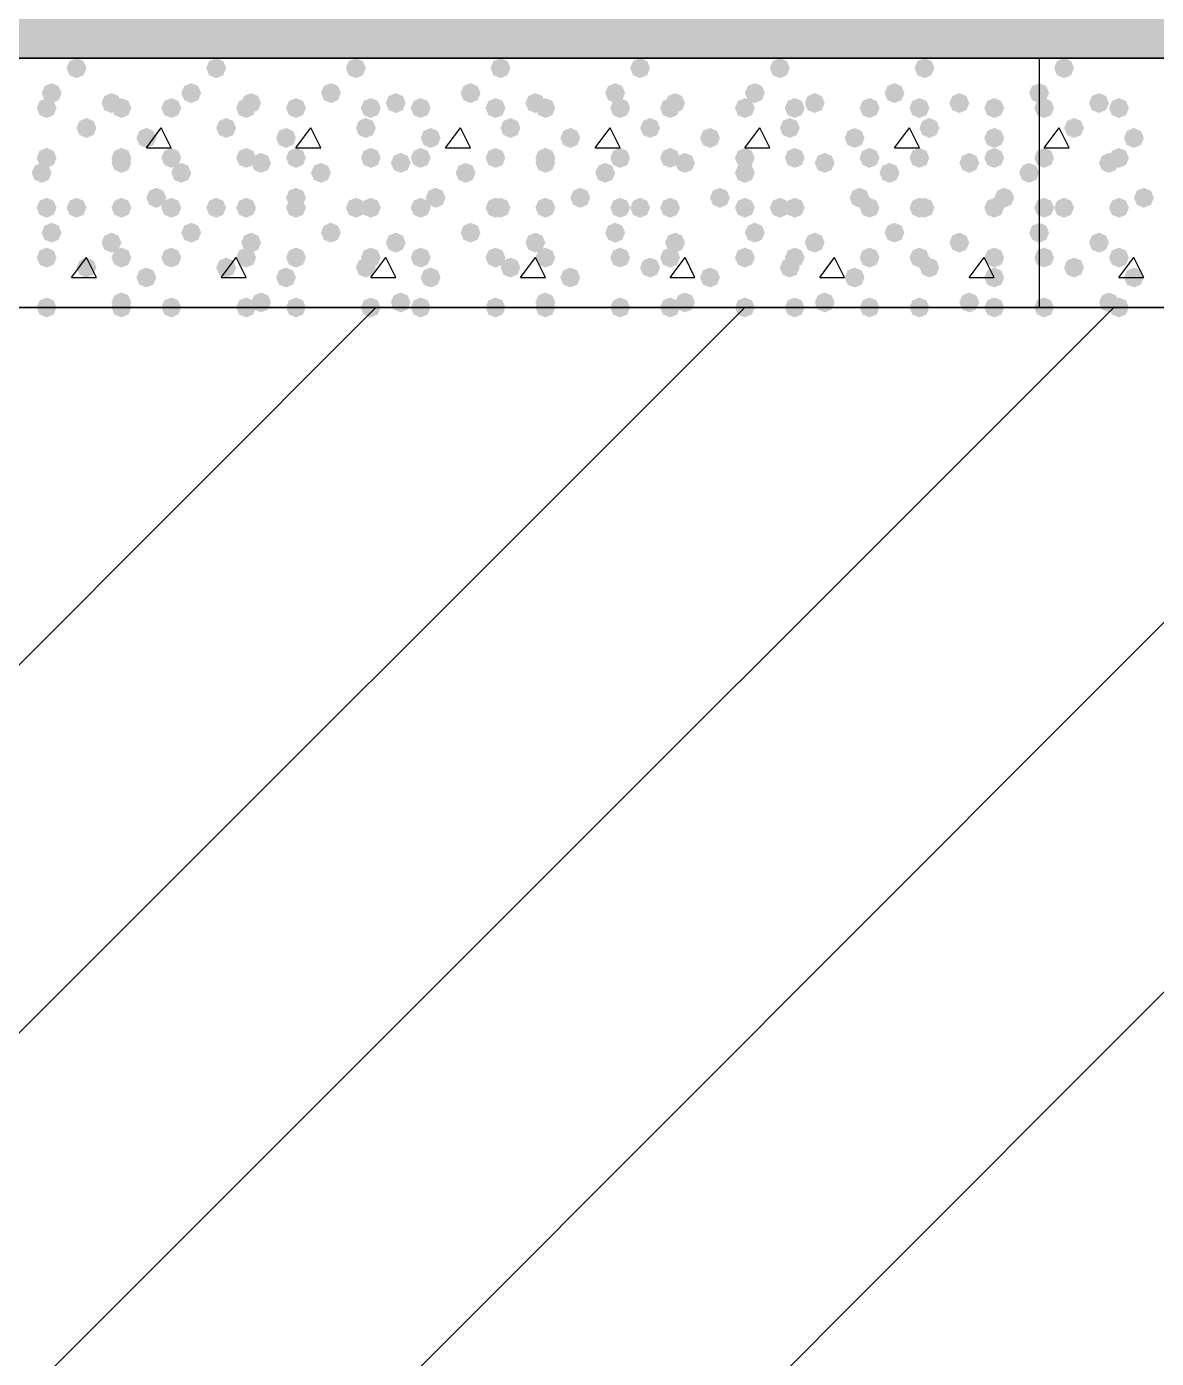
# Model space of a CAD drawing. Header units: millimetres. Extents: x 0 to 420, y 0 to 297.
# Drawn here: x 248.84 to 258.42, y 154.9 to 166.21 of the extents above; entities that cross this region are included whole.
import ezdxf

# ---------------------------------------------------------------- set-up
doc = ezdxf.new("R2010")
doc.units = ezdxf.units.MM
doc.layers.get('0').update_dxf_attribs({"linetype": 'CONTINUOUS'})

msp = doc.modelspace()

# ---------------------------------------------------------------- hatches: boundary and pattern name
at = {"true_color": 0x000008}
h = msp.add_hatch(color=0, dxfattribs=at)
h.paths.add_polyline_path([(378.544667, 177.927), (32.469667, 177.927), (378.544667, 165.946667)], flags=0)
h.paths.add_polyline_path([(32.469667, 177.927), (378.544667, 165.946667), (32.469667, 165.946667)], flags=0)
for points in [[(249.343333, 165.862), (249.318463, 165.802204), (249.258667, 165.777333), (249.198871, 165.802204), (249.174, 165.862), (249.198871, 165.921796), (249.258667, 165.946667), (249.318462, 165.921796)], [(250.528667, 165.862), (250.503796, 165.802204), (250.444, 165.777333), (250.384204, 165.802204), (250.359333, 165.862), (250.384204, 165.921796), (250.444, 165.946667), (250.503796, 165.921796)], [(251.714, 165.862), (251.689129, 165.802204), (251.629333, 165.777333), (251.569538, 165.802204), (251.544667, 165.862), (251.569537, 165.921796), (251.629333, 165.946667), (251.689129, 165.921796)], [(252.941667, 165.862), (252.916796, 165.802204), (252.857, 165.777333), (252.797204, 165.802204), (252.772333, 165.862), (252.797204, 165.921796), (252.857, 165.946667), (252.916796, 165.921796)], [(254.127, 165.862), (254.102129, 165.802204), (254.042333, 165.777333), (253.982537, 165.802204), (253.957667, 165.862), (253.982537, 165.921796), (254.042333, 165.946667), (254.102129, 165.921796)], [(255.312333, 165.862), (255.287463, 165.802204), (255.227667, 165.777333), (255.167871, 165.802204), (255.143, 165.862), (255.167871, 165.921796), (255.227667, 165.946667), (255.287462, 165.921796)], [(256.54, 165.862), (256.515129, 165.802204), (256.455333, 165.777333), (256.395538, 165.802204), (256.370667, 165.862), (256.395537, 165.921796), (256.455333, 165.946667), (256.515129, 165.921796)], [(249.131667, 165.650333), (249.106796, 165.590537), (249.047, 165.565667), (248.987204, 165.590537), (248.962333, 165.650333), (248.987204, 165.710129), (249.047, 165.735), (249.106796, 165.710129)], [(250.317, 165.650333), (250.292129, 165.590537), (250.232333, 165.565667), (250.172537, 165.590537), (250.147667, 165.650333), (250.172537, 165.710129), (250.232333, 165.735), (250.292129, 165.710129)], [(251.502333, 165.650333), (251.477463, 165.590537), (251.417667, 165.565667), (251.357871, 165.590537), (251.333, 165.650333), (251.357871, 165.710129), (251.417667, 165.735), (251.477462, 165.710129)], [(252.687667, 165.650333), (252.662796, 165.590537), (252.603, 165.565667), (252.543204, 165.590537), (252.518333, 165.650333), (252.543204, 165.710129), (252.603, 165.735), (252.662796, 165.710129)], [(253.915333, 165.650333), (253.890462, 165.590537), (253.830667, 165.565667), (253.770871, 165.590537), (253.746, 165.650333), (253.770871, 165.710129), (253.830667, 165.735), (253.890462, 165.710129)], [(255.100667, 165.650333), (255.075796, 165.590537), (255.016, 165.565667), (254.956204, 165.590537), (254.931333, 165.650333), (254.956204, 165.710129), (255.016, 165.735), (255.075796, 165.710129)], [(256.286, 165.650333), (256.261129, 165.590537), (256.201333, 165.565667), (256.141538, 165.590537), (256.116667, 165.650333), (256.141537, 165.710129), (256.201333, 165.735), (256.261129, 165.710129)], [(257.513667, 165.650333), (257.488796, 165.590537), (257.429, 165.565667), (257.369204, 165.590537), (257.344333, 165.650333), (257.369204, 165.710129), (257.429, 165.735), (257.488796, 165.710129)], [(249.089333, 165.523333), (249.064462, 165.463537), (249.004667, 165.438667), (248.944871, 165.463537), (248.92, 165.523333), (248.944871, 165.583129), (249.004667, 165.608), (249.064462, 165.583129)], [(249.639667, 165.565667), (249.614796, 165.505871), (249.555, 165.481), (249.495204, 165.505871), (249.470333, 165.565667), (249.495204, 165.625462), (249.555, 165.650333), (249.614796, 165.625463)], [(249.724333, 165.523333), (249.699462, 165.463537), (249.639667, 165.438667), (249.579871, 165.463537), (249.555, 165.523333), (249.579871, 165.583129), (249.639667, 165.608), (249.699462, 165.583129)], [(250.147667, 165.523333), (250.122796, 165.463537), (250.063, 165.438667), (250.003204, 165.463537), (249.978333, 165.523333), (250.003204, 165.583129), (250.063, 165.608), (250.122796, 165.583129)], [(250.782667, 165.523333), (250.757796, 165.463537), (250.698, 165.438667), (250.638204, 165.463537), (250.613333, 165.523333), (250.638204, 165.583129), (250.698, 165.608), (250.757796, 165.583129)], [(250.825, 165.565667), (250.800129, 165.505871), (250.740333, 165.481), (250.680538, 165.505871), (250.655667, 165.565667), (250.680537, 165.625462), (250.740333, 165.650333), (250.800129, 165.625463)], [(251.206, 165.523333), (251.181129, 165.463537), (251.121333, 165.438667), (251.061538, 165.463537), (251.036667, 165.523333), (251.061537, 165.583129), (251.121333, 165.608), (251.181129, 165.583129)], [(251.841, 165.523333), (251.816129, 165.463537), (251.756333, 165.438667), (251.696538, 165.463537), (251.671667, 165.523333), (251.696537, 165.583129), (251.756333, 165.608), (251.816129, 165.583129)], [(252.052667, 165.565667), (252.027796, 165.505871), (251.968, 165.481), (251.908204, 165.505871), (251.883333, 165.565667), (251.908204, 165.625462), (251.968, 165.650333), (252.027796, 165.625463)], [(252.264333, 165.523333), (252.239463, 165.463537), (252.179667, 165.438667), (252.119871, 165.463537), (252.095, 165.523333), (252.119871, 165.583129), (252.179667, 165.608), (252.239462, 165.583129)], [(252.899333, 165.523333), (252.874462, 165.463537), (252.814667, 165.438667), (252.754871, 165.463537), (252.73, 165.523333), (252.754871, 165.583129), (252.814667, 165.608), (252.874462, 165.583129)], [(253.238, 165.565667), (253.213129, 165.505871), (253.153333, 165.481), (253.093538, 165.505871), (253.068667, 165.565667), (253.093537, 165.625462), (253.153333, 165.650333), (253.213129, 165.625463)], [(253.322667, 165.523333), (253.297796, 165.463537), (253.238, 165.438667), (253.178204, 165.463537), (253.153333, 165.523333), (253.178204, 165.583129), (253.238, 165.608), (253.297796, 165.583129)], [(253.957667, 165.523333), (253.932796, 165.463537), (253.873, 165.438667), (253.813204, 165.463537), (253.788333, 165.523333), (253.813204, 165.583129), (253.873, 165.608), (253.932796, 165.583129)], [(254.381, 165.523333), (254.356129, 165.463537), (254.296333, 165.438667), (254.236538, 165.463537), (254.211667, 165.523333), (254.236537, 165.583129), (254.296333, 165.608), (254.356129, 165.583129)], [(254.423333, 165.565667), (254.398462, 165.505871), (254.338667, 165.481), (254.278871, 165.505871), (254.254, 165.565667), (254.278871, 165.625462), (254.338667, 165.650333), (254.398462, 165.625463)], [(255.016, 165.523333), (254.991129, 165.463537), (254.931333, 165.438667), (254.871538, 165.463537), (254.846667, 165.523333), (254.871537, 165.583129), (254.931333, 165.608), (254.991129, 165.583129)], [(255.439333, 165.523333), (255.414463, 165.463537), (255.354667, 165.438667), (255.294871, 165.463537), (255.27, 165.523333), (255.294871, 165.583129), (255.354667, 165.608), (255.414462, 165.583129)], [(255.608667, 165.565667), (255.583796, 165.505871), (255.524, 165.481), (255.464204, 165.505871), (255.439333, 165.565667), (255.464204, 165.625462), (255.524, 165.650333), (255.583796, 165.625463)], [(256.074333, 165.523333), (256.049463, 165.463537), (255.989667, 165.438667), (255.929871, 165.463537), (255.905, 165.523333), (255.929871, 165.583129), (255.989667, 165.608), (256.049462, 165.583129)], [(256.497667, 165.523333), (256.472796, 165.463537), (256.413, 165.438667), (256.353204, 165.463537), (256.328333, 165.523333), (256.353204, 165.583129), (256.413, 165.608), (256.472796, 165.583129)], [(256.836333, 165.565667), (256.811462, 165.505871), (256.751667, 165.481), (256.691871, 165.505871), (256.667, 165.565667), (256.691871, 165.625462), (256.751667, 165.650333), (256.811462, 165.625463)], [(257.132667, 165.523333), (257.107796, 165.463537), (257.048, 165.438667), (256.988204, 165.463537), (256.963333, 165.523333), (256.988204, 165.583129), (257.048, 165.608), (257.107796, 165.583129)], [(249.428, 165.354), (249.403129, 165.294204), (249.343333, 165.269333), (249.283537, 165.294204), (249.258667, 165.354), (249.283537, 165.413796), (249.343333, 165.438667), (249.403129, 165.413796)], [(249.936, 165.269333), (249.911129, 165.209537), (249.851333, 165.184667), (249.791538, 165.209537), (249.766667, 165.269333), (249.791537, 165.329129), (249.851333, 165.354), (249.911129, 165.329129)], [(250.613333, 165.354), (250.588462, 165.294204), (250.528667, 165.269333), (250.468871, 165.294204), (250.444, 165.354), (250.468871, 165.413796), (250.528667, 165.438667), (250.588462, 165.413796)], [(251.121333, 165.269333), (251.096462, 165.209537), (251.036667, 165.184667), (250.976871, 165.209537), (250.952, 165.269333), (250.976871, 165.329129), (251.036667, 165.354), (251.096462, 165.329129)], [(251.798667, 165.354), (251.773796, 165.294204), (251.714, 165.269333), (251.654204, 165.294204), (251.629333, 165.354), (251.654204, 165.413796), (251.714, 165.438667), (251.773796, 165.413796)], [(252.349, 165.269333), (252.324129, 165.209537), (252.264333, 165.184667), (252.204538, 165.209537), (252.179667, 165.269333), (252.204537, 165.329129), (252.264333, 165.354), (252.324129, 165.329129)], [(253.026333, 165.354), (253.001462, 165.294204), (252.941667, 165.269333), (252.881871, 165.294204), (252.857, 165.354), (252.881871, 165.413796), (252.941667, 165.438667), (253.001462, 165.413796)], [(253.534333, 165.269333), (253.509462, 165.209537), (253.449667, 165.184667), (253.389871, 165.209537), (253.365, 165.269333), (253.389871, 165.329129), (253.449667, 165.354), (253.509462, 165.329129)], [(254.211667, 165.354), (254.186796, 165.294204), (254.127, 165.269333), (254.067204, 165.294204), (254.042333, 165.354), (254.067204, 165.413796), (254.127, 165.438667), (254.186796, 165.413796)], [(254.719667, 165.269333), (254.694796, 165.209537), (254.635, 165.184667), (254.575204, 165.209537), (254.550333, 165.269333), (254.575204, 165.329129), (254.635, 165.354), (254.694796, 165.329129)], [(255.397, 165.354), (255.372129, 165.294204), (255.312333, 165.269333), (255.252537, 165.294204), (255.227667, 165.354), (255.252537, 165.413796), (255.312333, 165.438667), (255.372129, 165.413796)], [(255.947333, 165.269333), (255.922462, 165.209537), (255.862667, 165.184667), (255.802871, 165.209537), (255.778, 165.269333), (255.802871, 165.329129), (255.862667, 165.354), (255.922462, 165.329129)], [(256.582333, 165.354), (256.557462, 165.294204), (256.497667, 165.269333), (256.437871, 165.294204), (256.413, 165.354), (256.437871, 165.413796), (256.497667, 165.438667), (256.557462, 165.413796)], [(257.132667, 165.269333), (257.107796, 165.209537), (257.048, 165.184667), (256.988204, 165.209537), (256.963333, 165.269333), (256.988204, 165.329129), (257.048, 165.354), (257.107796, 165.329129)], [(249.089333, 165.1), (249.064462, 165.040204), (249.004667, 165.015333), (248.944871, 165.040204), (248.92, 165.1), (248.944871, 165.159796), (249.004667, 165.184667), (249.064462, 165.159796)], [(249.724333, 165.1), (249.699462, 165.040204), (249.639667, 165.015333), (249.579871, 165.040204), (249.555, 165.1), (249.579871, 165.159796), (249.639667, 165.184667), (249.699462, 165.159796)], [(249.724333, 165.057667), (249.699462, 164.997871), (249.639667, 164.973), (249.579871, 164.997871), (249.555, 165.057667), (249.579871, 165.117462), (249.639667, 165.142333), (249.699462, 165.117463)], [(250.147667, 165.1), (250.122796, 165.040204), (250.063, 165.015333), (250.003204, 165.040204), (249.978333, 165.1), (250.003204, 165.159796), (250.063, 165.184667), (250.122796, 165.159796)], [(250.782667, 165.1), (250.757796, 165.040204), (250.698, 165.015333), (250.638204, 165.040204), (250.613333, 165.1), (250.638204, 165.159796), (250.698, 165.184667), (250.757796, 165.159796)], [(250.909667, 165.057667), (250.884796, 164.997871), (250.825, 164.973), (250.765204, 164.997871), (250.740333, 165.057667), (250.765204, 165.117462), (250.825, 165.142333), (250.884796, 165.117463)], [(251.206, 165.1), (251.181129, 165.040204), (251.121333, 165.015333), (251.061538, 165.040204), (251.036667, 165.1), (251.061537, 165.159796), (251.121333, 165.184667), (251.181129, 165.159796)], [(251.841, 165.1), (251.816129, 165.040204), (251.756333, 165.015333), (251.696538, 165.040204), (251.671667, 165.1), (251.696537, 165.159796), (251.756333, 165.184667), (251.816129, 165.159796)], [(252.095, 165.057667), (252.070129, 164.997871), (252.010333, 164.973), (251.950538, 164.997871), (251.925667, 165.057667), (251.950537, 165.117462), (252.010333, 165.142333), (252.070129, 165.117463)], [(252.264333, 165.1), (252.239463, 165.040204), (252.179667, 165.015333), (252.119871, 165.040204), (252.095, 165.1), (252.119871, 165.159796), (252.179667, 165.184667), (252.239462, 165.159796)], [(252.899333, 165.1), (252.874462, 165.040204), (252.814667, 165.015333), (252.754871, 165.040204), (252.73, 165.1), (252.754871, 165.159796), (252.814667, 165.184667), (252.874462, 165.159796)], [(253.322667, 165.1), (253.297796, 165.040204), (253.238, 165.015333), (253.178204, 165.040204), (253.153333, 165.1), (253.178204, 165.159796), (253.238, 165.184667), (253.297796, 165.159796)], [(253.322667, 165.057667), (253.297796, 164.997871), (253.238, 164.973), (253.178204, 164.997871), (253.153333, 165.057667), (253.178204, 165.117462), (253.238, 165.142333), (253.297796, 165.117463)], [(253.957667, 165.1), (253.932796, 165.040204), (253.873, 165.015333), (253.813204, 165.040204), (253.788333, 165.1), (253.813204, 165.159796), (253.873, 165.184667), (253.932796, 165.159796)], [(254.381, 165.1), (254.356129, 165.040204), (254.296333, 165.015333), (254.236538, 165.040204), (254.211667, 165.1), (254.236537, 165.159796), (254.296333, 165.184667), (254.356129, 165.159796)], [(254.508, 165.057667), (254.483129, 164.997871), (254.423333, 164.973), (254.363538, 164.997871), (254.338667, 165.057667), (254.363537, 165.117462), (254.423333, 165.142333), (254.483129, 165.117463)], [(255.016, 165.1), (254.991129, 165.040204), (254.931333, 165.015333), (254.871538, 165.040204), (254.846667, 165.1), (254.871537, 165.159796), (254.931333, 165.184667), (254.991129, 165.159796)], [(255.439333, 165.1), (255.414463, 165.040204), (255.354667, 165.015333), (255.294871, 165.040204), (255.27, 165.1), (255.294871, 165.159796), (255.354667, 165.184667), (255.414462, 165.159796)], [(255.693333, 165.057667), (255.668462, 164.997871), (255.608667, 164.973), (255.548871, 164.997871), (255.524, 165.057667), (255.548871, 165.117462), (255.608667, 165.142333), (255.668462, 165.117463)], [(256.074333, 165.1), (256.049463, 165.040204), (255.989667, 165.015333), (255.929871, 165.040204), (255.905, 165.1), (255.929871, 165.159796), (255.989667, 165.184667), (256.049462, 165.159796)], [(256.497667, 165.1), (256.472796, 165.040204), (256.413, 165.015333), (256.353204, 165.040204), (256.328333, 165.1), (256.353204, 165.159796), (256.413, 165.184667), (256.472796, 165.159796)], [(256.921, 165.057667), (256.896129, 164.997871), (256.836333, 164.973), (256.776538, 164.997871), (256.751667, 165.057667), (256.776537, 165.117462), (256.836333, 165.142333), (256.896129, 165.117463)], [(257.132667, 165.1), (257.107796, 165.040204), (257.048, 165.015333), (256.988204, 165.040204), (256.963333, 165.1), (256.988204, 165.159796), (257.048, 165.184667), (257.107796, 165.159796)], [(249.047, 164.973), (249.022129, 164.913204), (248.962333, 164.888333), (248.902537, 164.913204), (248.877667, 164.973), (248.902537, 165.032796), (248.962333, 165.057667), (249.022129, 165.032796)], [(250.232333, 164.973), (250.207462, 164.913204), (250.147667, 164.888333), (250.087871, 164.913204), (250.063, 164.973), (250.087871, 165.032796), (250.147667, 165.057667), (250.207462, 165.032796)], [(251.417667, 164.973), (251.392796, 164.913204), (251.333, 164.888333), (251.273204, 164.913204), (251.248333, 164.973), (251.273204, 165.032796), (251.333, 165.057667), (251.392796, 165.032796)], [(252.645333, 164.973), (252.620462, 164.913204), (252.560667, 164.888333), (252.500871, 164.913204), (252.476, 164.973), (252.500871, 165.032796), (252.560667, 165.057667), (252.620462, 165.032796)], [(253.830667, 164.973), (253.805796, 164.913204), (253.746, 164.888333), (253.686204, 164.913204), (253.661333, 164.973), (253.686204, 165.032796), (253.746, 165.057667), (253.805796, 165.032796)], [(255.016, 164.973), (254.991129, 164.913204), (254.931333, 164.888333), (254.871538, 164.913204), (254.846667, 164.973), (254.871537, 165.032796), (254.931333, 165.057667), (254.991129, 165.032796)], [(256.243667, 164.973), (256.218796, 164.913204), (256.159, 164.888333), (256.099204, 164.913204), (256.074333, 164.973), (256.099204, 165.032796), (256.159, 165.057667), (256.218796, 165.032796)], [(257.429, 164.973), (257.404129, 164.913204), (257.344333, 164.888333), (257.284538, 164.913204), (257.259667, 164.973), (257.284537, 165.032796), (257.344333, 165.057667), (257.404129, 165.032796)], [(250.020667, 164.761333), (249.995796, 164.701537), (249.936, 164.676667), (249.876204, 164.701537), (249.851333, 164.761333), (249.876204, 164.821129), (249.936, 164.846), (249.995796, 164.821129)], [(251.206, 164.761333), (251.181129, 164.701537), (251.121333, 164.676667), (251.061538, 164.701537), (251.036667, 164.761333), (251.061537, 164.821129), (251.121333, 164.846), (251.181129, 164.821129)], [(252.391333, 164.761333), (252.366462, 164.701537), (252.306667, 164.676667), (252.246871, 164.701537), (252.222, 164.761333), (252.246871, 164.821129), (252.306667, 164.846), (252.366462, 164.821129)], [(253.619, 164.761333), (253.594129, 164.701537), (253.534333, 164.676667), (253.474538, 164.701537), (253.449667, 164.761333), (253.474537, 164.821129), (253.534333, 164.846), (253.594129, 164.821129)], [(254.804333, 164.761333), (254.779462, 164.701537), (254.719667, 164.676667), (254.659871, 164.701537), (254.635, 164.761333), (254.659871, 164.821129), (254.719667, 164.846), (254.779462, 164.821129)], [(255.989667, 164.761333), (255.964796, 164.701537), (255.905, 164.676667), (255.845204, 164.701537), (255.820333, 164.761333), (255.845204, 164.821129), (255.905, 164.846), (255.964796, 164.821129)], [(257.217333, 164.761333), (257.192462, 164.701537), (257.132667, 164.676667), (257.072871, 164.701537), (257.048, 164.761333), (257.072871, 164.821129), (257.132667, 164.846), (257.192462, 164.821129)], [(249.089333, 164.676667), (249.064462, 164.616871), (249.004667, 164.592), (248.944871, 164.616871), (248.92, 164.676667), (248.944871, 164.736462), (249.004667, 164.761333), (249.064462, 164.736463)], [(249.343333, 164.676667), (249.318463, 164.616871), (249.258667, 164.592), (249.198871, 164.616871), (249.174, 164.676667), (249.198871, 164.736462), (249.258667, 164.761333), (249.318462, 164.736463)], [(249.724333, 164.676667), (249.699462, 164.616871), (249.639667, 164.592), (249.579871, 164.616871), (249.555, 164.676667), (249.579871, 164.736462), (249.639667, 164.761333), (249.699462, 164.736463)], [(250.147667, 164.676667), (250.122796, 164.616871), (250.063, 164.592), (250.003204, 164.616871), (249.978333, 164.676667), (250.003204, 164.736462), (250.063, 164.761333), (250.122796, 164.736463)], [(250.528667, 164.676667), (250.503796, 164.616871), (250.444, 164.592), (250.384204, 164.616871), (250.359333, 164.676667), (250.384204, 164.736462), (250.444, 164.761333), (250.503796, 164.736463)], [(250.782667, 164.676667), (250.757796, 164.616871), (250.698, 164.592), (250.638204, 164.616871), (250.613333, 164.676667), (250.638204, 164.736462), (250.698, 164.761333), (250.757796, 164.736463)], [(251.206, 164.676667), (251.181129, 164.616871), (251.121333, 164.592), (251.061538, 164.616871), (251.036667, 164.676667), (251.061537, 164.736462), (251.121333, 164.761333), (251.181129, 164.736463)], [(251.714, 164.676667), (251.689129, 164.616871), (251.629333, 164.592), (251.569538, 164.616871), (251.544667, 164.676667), (251.569537, 164.736462), (251.629333, 164.761333), (251.689129, 164.736463)], [(251.841, 164.676667), (251.816129, 164.616871), (251.756333, 164.592), (251.696538, 164.616871), (251.671667, 164.676667), (251.696537, 164.736462), (251.756333, 164.761333), (251.816129, 164.736463)], [(252.264333, 164.676667), (252.239463, 164.616871), (252.179667, 164.592), (252.119871, 164.616871), (252.095, 164.676667), (252.119871, 164.736462), (252.179667, 164.761333), (252.239462, 164.736463)], [(252.899333, 164.676667), (252.874462, 164.616871), (252.814667, 164.592), (252.754871, 164.616871), (252.73, 164.676667), (252.754871, 164.736462), (252.814667, 164.761333), (252.874462, 164.736463)], [(252.941667, 164.676667), (252.916796, 164.616871), (252.857, 164.592), (252.797204, 164.616871), (252.772333, 164.676667), (252.797204, 164.736462), (252.857, 164.761333), (252.916796, 164.736463)], [(253.322667, 164.676667), (253.297796, 164.616871), (253.238, 164.592), (253.178204, 164.616871), (253.153333, 164.676667), (253.178204, 164.736462), (253.238, 164.761333), (253.297796, 164.736463)], [(253.957667, 164.676667), (253.932796, 164.616871), (253.873, 164.592), (253.813204, 164.616871), (253.788333, 164.676667), (253.813204, 164.736462), (253.873, 164.761333), (253.932796, 164.736463)], [(254.127, 164.676667), (254.102129, 164.616871), (254.042333, 164.592), (253.982537, 164.616871), (253.957667, 164.676667), (253.982537, 164.736462), (254.042333, 164.761333), (254.102129, 164.736463)], [(254.381, 164.676667), (254.356129, 164.616871), (254.296333, 164.592), (254.236538, 164.616871), (254.211667, 164.676667), (254.236537, 164.736462), (254.296333, 164.761333), (254.356129, 164.736463)], [(255.016, 164.676667), (254.991129, 164.616871), (254.931333, 164.592), (254.871538, 164.616871), (254.846667, 164.676667), (254.871537, 164.736462), (254.931333, 164.761333), (254.991129, 164.736463)], [(255.312333, 164.676667), (255.287463, 164.616871), (255.227667, 164.592), (255.167871, 164.616871), (255.143, 164.676667), (255.167871, 164.736462), (255.227667, 164.761333), (255.287462, 164.736463)], [(255.439333, 164.676667), (255.414463, 164.616871), (255.354667, 164.592), (255.294871, 164.616871), (255.27, 164.676667), (255.294871, 164.736462), (255.354667, 164.761333), (255.414462, 164.736463)], [(256.074333, 164.676667), (256.049463, 164.616871), (255.989667, 164.592), (255.929871, 164.616871), (255.905, 164.676667), (255.929871, 164.736462), (255.989667, 164.761333), (256.049462, 164.736463)], [(256.497667, 164.676667), (256.472796, 164.616871), (256.413, 164.592), (256.353204, 164.616871), (256.328333, 164.676667), (256.353204, 164.736462), (256.413, 164.761333), (256.472796, 164.736463)], [(256.54, 164.676667), (256.515129, 164.616871), (256.455333, 164.592), (256.395538, 164.616871), (256.370667, 164.676667), (256.395537, 164.736462), (256.455333, 164.761333), (256.515129, 164.736463)], [(257.132667, 164.676667), (257.107796, 164.616871), (257.048, 164.592), (256.988204, 164.616871), (256.963333, 164.676667), (256.988204, 164.736462), (257.048, 164.761333), (257.107796, 164.736463)], [(249.131667, 164.465), (249.106796, 164.405204), (249.047, 164.380333), (248.987204, 164.405204), (248.962333, 164.465), (248.987204, 164.524796), (249.047, 164.549667), (249.106796, 164.524796)], [(249.639667, 164.380333), (249.614796, 164.320537), (249.555, 164.295667), (249.495204, 164.320537), (249.470333, 164.380333), (249.495204, 164.440129), (249.555, 164.465), (249.614796, 164.440129)], [(250.317, 164.465), (250.292129, 164.405204), (250.232333, 164.380333), (250.172537, 164.405204), (250.147667, 164.465), (250.172537, 164.524796), (250.232333, 164.549667), (250.292129, 164.524796)], [(250.825, 164.380333), (250.800129, 164.320537), (250.740333, 164.295667), (250.680538, 164.320537), (250.655667, 164.380333), (250.680537, 164.440129), (250.740333, 164.465), (250.800129, 164.440129)], [(251.502333, 164.465), (251.477463, 164.405204), (251.417667, 164.380333), (251.357871, 164.405204), (251.333, 164.465), (251.357871, 164.524796), (251.417667, 164.549667), (251.477462, 164.524796)], [(252.052667, 164.380333), (252.027796, 164.320537), (251.968, 164.295667), (251.908204, 164.320537), (251.883333, 164.380333), (251.908204, 164.440129), (251.968, 164.465), (252.027796, 164.440129)], [(252.687667, 164.465), (252.662796, 164.405204), (252.603, 164.380333), (252.543204, 164.405204), (252.518333, 164.465), (252.543204, 164.524796), (252.603, 164.549667), (252.662796, 164.524796)], [(253.238, 164.380333), (253.213129, 164.320537), (253.153333, 164.295667), (253.093538, 164.320537), (253.068667, 164.380333), (253.093537, 164.440129), (253.153333, 164.465), (253.213129, 164.440129)], [(253.915333, 164.465), (253.890462, 164.405204), (253.830667, 164.380333), (253.770871, 164.405204), (253.746, 164.465), (253.770871, 164.524796), (253.830667, 164.549667), (253.890462, 164.524796)], [(254.423333, 164.380333), (254.398462, 164.320537), (254.338667, 164.295667), (254.278871, 164.320537), (254.254, 164.380333), (254.278871, 164.440129), (254.338667, 164.465), (254.398462, 164.440129)], [(255.100667, 164.465), (255.075796, 164.405204), (255.016, 164.380333), (254.956204, 164.405204), (254.931333, 164.465), (254.956204, 164.524796), (255.016, 164.549667), (255.075796, 164.524796)], [(255.608667, 164.380333), (255.583796, 164.320537), (255.524, 164.295667), (255.464204, 164.320537), (255.439333, 164.380333), (255.464204, 164.440129), (255.524, 164.465), (255.583796, 164.440129)], [(256.286, 164.465), (256.261129, 164.405204), (256.201333, 164.380333), (256.141538, 164.405204), (256.116667, 164.465), (256.141537, 164.524796), (256.201333, 164.549667), (256.261129, 164.524796)], [(256.836333, 164.380333), (256.811462, 164.320537), (256.751667, 164.295667), (256.691871, 164.320537), (256.667, 164.380333), (256.691871, 164.440129), (256.751667, 164.465), (256.811462, 164.440129)], [(257.513667, 164.465), (257.488796, 164.405204), (257.429, 164.380333), (257.369204, 164.405204), (257.344333, 164.465), (257.369204, 164.524796), (257.429, 164.549667), (257.488796, 164.524796)], [(249.089333, 164.253333), (249.064462, 164.193537), (249.004667, 164.168667), (248.944871, 164.193537), (248.92, 164.253333), (248.944871, 164.313129), (249.004667, 164.338), (249.064462, 164.313129)], [(249.724333, 164.253333), (249.699462, 164.193537), (249.639667, 164.168667), (249.579871, 164.193537), (249.555, 164.253333), (249.579871, 164.313129), (249.639667, 164.338), (249.699462, 164.313129)], [(250.147667, 164.253333), (250.122796, 164.193537), (250.063, 164.168667), (250.003204, 164.193537), (249.978333, 164.253333), (250.003204, 164.313129), (250.063, 164.338), (250.122796, 164.313129)], [(250.782667, 164.253333), (250.757796, 164.193537), (250.698, 164.168667), (250.638204, 164.193537), (250.613333, 164.253333), (250.638204, 164.313129), (250.698, 164.338), (250.757796, 164.313129)], [(251.206, 164.253333), (251.181129, 164.193537), (251.121333, 164.168667), (251.061538, 164.193537), (251.036667, 164.253333), (251.061537, 164.313129), (251.121333, 164.338), (251.181129, 164.313129)], [(251.841, 164.253333), (251.816129, 164.193537), (251.756333, 164.168667), (251.696538, 164.193537), (251.671667, 164.253333), (251.696537, 164.313129), (251.756333, 164.338), (251.816129, 164.313129)], [(252.264333, 164.253333), (252.239463, 164.193537), (252.179667, 164.168667), (252.119871, 164.193537), (252.095, 164.253333), (252.119871, 164.313129), (252.179667, 164.338), (252.239462, 164.313129)], [(252.899333, 164.253333), (252.874462, 164.193537), (252.814667, 164.168667), (252.754871, 164.193537), (252.73, 164.253333), (252.754871, 164.313129), (252.814667, 164.338), (252.874462, 164.313129)], [(253.322667, 164.253333), (253.297796, 164.193537), (253.238, 164.168667), (253.178204, 164.193537), (253.153333, 164.253333), (253.178204, 164.313129), (253.238, 164.338), (253.297796, 164.313129)], [(253.957667, 164.253333), (253.932796, 164.193537), (253.873, 164.168667), (253.813204, 164.193537), (253.788333, 164.253333), (253.813204, 164.313129), (253.873, 164.338), (253.932796, 164.313129)], [(254.381, 164.253333), (254.356129, 164.193537), (254.296333, 164.168667), (254.236538, 164.193537), (254.211667, 164.253333), (254.236537, 164.313129), (254.296333, 164.338), (254.356129, 164.313129)], [(255.016, 164.253333), (254.991129, 164.193537), (254.931333, 164.168667), (254.871538, 164.193537), (254.846667, 164.253333), (254.871537, 164.313129), (254.931333, 164.338), (254.991129, 164.313129)], [(255.439333, 164.253333), (255.414463, 164.193537), (255.354667, 164.168667), (255.294871, 164.193537), (255.27, 164.253333), (255.294871, 164.313129), (255.354667, 164.338), (255.414462, 164.313129)], [(256.074333, 164.253333), (256.049463, 164.193537), (255.989667, 164.168667), (255.929871, 164.193537), (255.905, 164.253333), (255.929871, 164.313129), (255.989667, 164.338), (256.049462, 164.313129)], [(256.497667, 164.253333), (256.472796, 164.193537), (256.413, 164.168667), (256.353204, 164.193537), (256.328333, 164.253333), (256.353204, 164.313129), (256.413, 164.338), (256.472796, 164.313129)], [(257.132667, 164.253333), (257.107796, 164.193537), (257.048, 164.168667), (256.988204, 164.193537), (256.963333, 164.253333), (256.988204, 164.313129), (257.048, 164.338), (257.107796, 164.313129)], [(249.428, 164.168667), (249.403129, 164.108871), (249.343333, 164.084), (249.283537, 164.108871), (249.258667, 164.168667), (249.283537, 164.228462), (249.343333, 164.253333), (249.403129, 164.228463)], [(250.613333, 164.168667), (250.588462, 164.108871), (250.528667, 164.084), (250.468871, 164.108871), (250.444, 164.168667), (250.468871, 164.228462), (250.528667, 164.253333), (250.588462, 164.228463)], [(251.798667, 164.168667), (251.773796, 164.108871), (251.714, 164.084), (251.654204, 164.108871), (251.629333, 164.168667), (251.654204, 164.228462), (251.714, 164.253333), (251.773796, 164.228463)], [(253.026333, 164.168667), (253.001462, 164.108871), (252.941667, 164.084), (252.881871, 164.108871), (252.857, 164.168667), (252.881871, 164.228462), (252.941667, 164.253333), (253.001462, 164.228463)], [(254.211667, 164.168667), (254.186796, 164.108871), (254.127, 164.084), (254.067204, 164.108871), (254.042333, 164.168667), (254.067204, 164.228462), (254.127, 164.253333), (254.186796, 164.228463)], [(255.397, 164.168667), (255.372129, 164.108871), (255.312333, 164.084), (255.252537, 164.108871), (255.227667, 164.168667), (255.252537, 164.228462), (255.312333, 164.253333), (255.372129, 164.228463)], [(256.582333, 164.168667), (256.557462, 164.108871), (256.497667, 164.084), (256.437871, 164.108871), (256.413, 164.168667), (256.437871, 164.228462), (256.497667, 164.253333), (256.557462, 164.228463)], [(249.936, 164.084), (249.911129, 164.024204), (249.851333, 163.999333), (249.791538, 164.024204), (249.766667, 164.084), (249.791537, 164.143796), (249.851333, 164.168667), (249.911129, 164.143796)], [(251.121333, 164.084), (251.096462, 164.024204), (251.036667, 163.999333), (250.976871, 164.024204), (250.952, 164.084), (250.976871, 164.143796), (251.036667, 164.168667), (251.096462, 164.143796)], [(252.349, 164.084), (252.324129, 164.024204), (252.264333, 163.999333), (252.204538, 164.024204), (252.179667, 164.084), (252.204537, 164.143796), (252.264333, 164.168667), (252.324129, 164.143796)], [(253.534333, 164.084), (253.509462, 164.024204), (253.449667, 163.999333), (253.389871, 164.024204), (253.365, 164.084), (253.389871, 164.143796), (253.449667, 164.168667), (253.509462, 164.143796)], [(254.719667, 164.084), (254.694796, 164.024204), (254.635, 163.999333), (254.575204, 164.024204), (254.550333, 164.084), (254.575204, 164.143796), (254.635, 164.168667), (254.694796, 164.143796)], [(255.947333, 164.084), (255.922462, 164.024204), (255.862667, 163.999333), (255.802871, 164.024204), (255.778, 164.084), (255.802871, 164.143796), (255.862667, 164.168667), (255.922462, 164.143796)], [(257.132667, 164.084), (257.107796, 164.024204), (257.048, 163.999333), (256.988204, 164.024204), (256.963333, 164.084), (256.988204, 164.143796), (257.048, 164.168667), (257.107796, 164.143796)], [(249.089333, 163.83), (249.064462, 163.770204), (249.004667, 163.745333), (248.944871, 163.770204), (248.92, 163.83), (248.944871, 163.889796), (249.004667, 163.914667), (249.064462, 163.889796)], [(249.724333, 163.872333), (249.699462, 163.812537), (249.639667, 163.787667), (249.579871, 163.812537), (249.555, 163.872333), (249.579871, 163.932129), (249.639667, 163.957), (249.699462, 163.932129)], [(249.724333, 163.83), (249.699462, 163.770204), (249.639667, 163.745333), (249.579871, 163.770204), (249.555, 163.83), (249.579871, 163.889796), (249.639667, 163.914667), (249.699462, 163.889796)], [(250.147667, 163.83), (250.122796, 163.770204), (250.063, 163.745333), (250.003204, 163.770204), (249.978333, 163.83), (250.003204, 163.889796), (250.063, 163.914667), (250.122796, 163.889796)], [(250.782667, 163.83), (250.757796, 163.770204), (250.698, 163.745333), (250.638204, 163.770204), (250.613333, 163.83), (250.638204, 163.889796), (250.698, 163.914667), (250.757796, 163.889796)], [(250.909667, 163.872333), (250.884796, 163.812537), (250.825, 163.787667), (250.765204, 163.812537), (250.740333, 163.872333), (250.765204, 163.932129), (250.825, 163.957), (250.884796, 163.932129)], [(251.206, 163.83), (251.181129, 163.770204), (251.121333, 163.745333), (251.061538, 163.770204), (251.036667, 163.83), (251.061537, 163.889796), (251.121333, 163.914667), (251.181129, 163.889796)], [(251.841, 163.83), (251.816129, 163.770204), (251.756333, 163.745333), (251.696538, 163.770204), (251.671667, 163.83), (251.696537, 163.889796), (251.756333, 163.914667), (251.816129, 163.889796)], [(252.095, 163.872333), (252.070129, 163.812537), (252.010333, 163.787667), (251.950538, 163.812537), (251.925667, 163.872333), (251.950537, 163.932129), (252.010333, 163.957), (252.070129, 163.932129)], [(252.264333, 163.83), (252.239463, 163.770204), (252.179667, 163.745333), (252.119871, 163.770204), (252.095, 163.83), (252.119871, 163.889796), (252.179667, 163.914667), (252.239462, 163.889796)], [(252.899333, 163.83), (252.874462, 163.770204), (252.814667, 163.745333), (252.754871, 163.770204), (252.73, 163.83), (252.754871, 163.889796), (252.814667, 163.914667), (252.874462, 163.889796)], [(253.322667, 163.872333), (253.297796, 163.812537), (253.238, 163.787667), (253.178204, 163.812537), (253.153333, 163.872333), (253.178204, 163.932129), (253.238, 163.957), (253.297796, 163.932129)], [(253.322667, 163.83), (253.297796, 163.770204), (253.238, 163.745333), (253.178204, 163.770204), (253.153333, 163.83), (253.178204, 163.889796), (253.238, 163.914667), (253.297796, 163.889796)], [(253.957667, 163.83), (253.932796, 163.770204), (253.873, 163.745333), (253.813204, 163.770204), (253.788333, 163.83), (253.813204, 163.889796), (253.873, 163.914667), (253.932796, 163.889796)], [(254.381, 163.83), (254.356129, 163.770204), (254.296333, 163.745333), (254.236538, 163.770204), (254.211667, 163.83), (254.236537, 163.889796), (254.296333, 163.914667), (254.356129, 163.889796)], [(254.508, 163.872333), (254.483129, 163.812537), (254.423333, 163.787667), (254.363538, 163.812537), (254.338667, 163.872333), (254.363537, 163.932129), (254.423333, 163.957), (254.483129, 163.932129)], [(255.016, 163.83), (254.991129, 163.770204), (254.931333, 163.745333), (254.871538, 163.770204), (254.846667, 163.83), (254.871537, 163.889796), (254.931333, 163.914667), (254.991129, 163.889796)], [(255.439333, 163.83), (255.414463, 163.770204), (255.354667, 163.745333), (255.294871, 163.770204), (255.27, 163.83), (255.294871, 163.889796), (255.354667, 163.914667), (255.414462, 163.889796)], [(255.693333, 163.872333), (255.668462, 163.812537), (255.608667, 163.787667), (255.548871, 163.812537), (255.524, 163.872333), (255.548871, 163.932129), (255.608667, 163.957), (255.668462, 163.932129)], [(256.074333, 163.83), (256.049463, 163.770204), (255.989667, 163.745333), (255.929871, 163.770204), (255.905, 163.83), (255.929871, 163.889796), (255.989667, 163.914667), (256.049462, 163.889796)], [(256.497667, 163.83), (256.472796, 163.770204), (256.413, 163.745333), (256.353204, 163.770204), (256.328333, 163.83), (256.353204, 163.889796), (256.413, 163.914667), (256.472796, 163.889796)], [(256.921, 163.872333), (256.896129, 163.812537), (256.836333, 163.787667), (256.776538, 163.812537), (256.751667, 163.872333), (256.776537, 163.932129), (256.836333, 163.957), (256.896129, 163.932129)], [(257.132667, 163.83), (257.107796, 163.770204), (257.048, 163.745333), (256.988204, 163.770204), (256.963333, 163.83), (256.988204, 163.889796), (257.048, 163.914667), (257.107796, 163.889796)]]:
    msp.add_hatch(color=0, dxfattribs=at).paths.add_polyline_path(points, flags=0)
at = {"true_color": 0x000007}
for points in [[(257.725333, 165.862), (257.700462, 165.802204), (257.640667, 165.777333), (257.580871, 165.802204), (257.556, 165.862), (257.580871, 165.921796), (257.640667, 165.946667), (257.700462, 165.921796)], [(257.556, 165.523333), (257.531129, 165.463537), (257.471333, 165.438667), (257.411538, 165.463537), (257.386667, 165.523333), (257.411537, 165.583129), (257.471333, 165.608), (257.531129, 165.583129)], [(258.021667, 165.565667), (257.996796, 165.505871), (257.937, 165.481), (257.877204, 165.505871), (257.852333, 165.565667), (257.877204, 165.625462), (257.937, 165.650333), (257.996796, 165.625463)], [(258.191, 165.523333), (258.166129, 165.463537), (258.106333, 165.438667), (258.046538, 165.463537), (258.021667, 165.523333), (258.046537, 165.583129), (258.106333, 165.608), (258.166129, 165.583129)], [(257.81, 165.354), (257.785129, 165.294204), (257.725333, 165.269333), (257.665538, 165.294204), (257.640667, 165.354), (257.665537, 165.413796), (257.725333, 165.438667), (257.785129, 165.413796)], [(258.318, 165.269333), (258.293129, 165.209537), (258.233333, 165.184667), (258.173537, 165.209537), (258.148667, 165.269333), (258.173537, 165.329129), (258.233333, 165.354), (258.293129, 165.329129)], [(257.556, 165.1), (257.531129, 165.040204), (257.471333, 165.015333), (257.411538, 165.040204), (257.386667, 165.1), (257.411537, 165.159796), (257.471333, 165.184667), (257.531129, 165.159796)], [(258.106333, 165.057667), (258.081462, 164.997871), (258.021667, 164.973), (257.961871, 164.997871), (257.937, 165.057667), (257.961871, 165.117462), (258.021667, 165.142333), (258.081462, 165.117463)], [(258.191, 165.1), (258.166129, 165.040204), (258.106333, 165.015333), (258.046538, 165.040204), (258.021667, 165.1), (258.046537, 165.159796), (258.106333, 165.184667), (258.166129, 165.159796)], [(258.402667, 164.761333), (258.377796, 164.701537), (258.318, 164.676667), (258.258204, 164.701537), (258.233333, 164.761333), (258.258204, 164.821129), (258.318, 164.846), (258.377796, 164.821129)], [(257.556, 164.676667), (257.531129, 164.616871), (257.471333, 164.592), (257.411538, 164.616871), (257.386667, 164.676667), (257.411537, 164.736462), (257.471333, 164.761333), (257.531129, 164.736463)], [(257.725333, 164.676667), (257.700462, 164.616871), (257.640667, 164.592), (257.580871, 164.616871), (257.556, 164.676667), (257.580871, 164.736462), (257.640667, 164.761333), (257.700462, 164.736463)], [(258.191, 164.676667), (258.166129, 164.616871), (258.106333, 164.592), (258.046538, 164.616871), (258.021667, 164.676667), (258.046537, 164.736462), (258.106333, 164.761333), (258.166129, 164.736463)], [(258.021667, 164.380333), (257.996796, 164.320537), (257.937, 164.295667), (257.877204, 164.320537), (257.852333, 164.380333), (257.877204, 164.440129), (257.937, 164.465), (257.996796, 164.440129)], [(257.556, 164.253333), (257.531129, 164.193537), (257.471333, 164.168667), (257.411538, 164.193537), (257.386667, 164.253333), (257.411537, 164.313129), (257.471333, 164.338), (257.531129, 164.313129)], [(258.191, 164.253333), (258.166129, 164.193537), (258.106333, 164.168667), (258.046538, 164.193537), (258.021667, 164.253333), (258.046537, 164.313129), (258.106333, 164.338), (258.166129, 164.313129)], [(257.81, 164.168667), (257.785129, 164.108871), (257.725333, 164.084), (257.665538, 164.108871), (257.640667, 164.168667), (257.665537, 164.228462), (257.725333, 164.253333), (257.785129, 164.228463)], [(258.318, 164.084), (258.293129, 164.024204), (258.233333, 163.999333), (258.173537, 164.024204), (258.148667, 164.084), (258.173537, 164.143796), (258.233333, 164.168667), (258.293129, 164.143796)], [(257.556, 163.83), (257.531129, 163.770204), (257.471333, 163.745333), (257.411538, 163.770204), (257.386667, 163.83), (257.411537, 163.889796), (257.471333, 163.914667), (257.531129, 163.889796)], [(258.106333, 163.872333), (258.081462, 163.812537), (258.021667, 163.787667), (257.961871, 163.812537), (257.937, 163.872333), (257.961871, 163.932129), (258.021667, 163.957), (258.081462, 163.932129)], [(258.191, 163.83), (258.166129, 163.770204), (258.106333, 163.745333), (258.046538, 163.770204), (258.021667, 163.83), (258.046537, 163.889796), (258.106333, 163.914667), (258.166129, 163.889796)]]:
    msp.add_hatch(color=0, dxfattribs=at).paths.add_polyline_path(points, flags=0)

# ---------------------------------------------------------------- linework, layer by layer
at = {"color": 0, "true_color": 0x000008}
msp.add_lwpolyline([(32.469667, 177.927), (378.544667, 165.946667), (32.469667, 165.946667)], close=True, dxfattribs=at)
at = {"color": 0, "true_color": 0x000007}
for points in [[(31.369, 142.621), (31.369, 165.946667), (379.603, 165.946667), (379.603, 142.621), (217.17, 142.621), (217.17, 121.454333), (193.844333, 121.454333), (193.844333, 142.621)], [(31.369, 142.621), (31.369, 165.946667), (379.603, 165.946667), (379.603, 142.621), (217.17, 142.621), (217.17, 121.454333), (193.844333, 121.454333), (193.844333, 142.621)], [(257.429, 165.946667), (257.429, 163.83), (259.545667, 163.83), (259.545667, 165.946667)]]:
    msp.add_lwpolyline(points, close=True, dxfattribs=at)
for points in [[(257.429, 165.946667), (238.336667, 165.946667)], [(257.471333, 165.184667), (257.598333, 165.354)], [(257.683, 165.184667), (257.598333, 165.354)], [(257.471333, 165.184667), (257.683, 165.184667)], [(258.106333, 164.084), (258.233333, 164.253333)], [(258.318, 164.084), (258.233333, 164.253333)], [(258.106333, 164.084), (258.318, 164.084)], [(238.336667, 163.83), (257.429, 163.83)]]:
    msp.add_lwpolyline(points, dxfattribs=at)
at = {"color": 0, "true_color": 0x000008}
for points in [[(249.851333, 165.184667), (249.978333, 165.354)], [(250.063, 165.184667), (249.978333, 165.354)], [(251.121333, 165.184667), (251.248333, 165.354)], [(251.333, 165.184667), (251.248333, 165.354)], [(252.391333, 165.184667), (252.518333, 165.354)], [(252.603, 165.184667), (252.518333, 165.354)], [(253.661333, 165.184667), (253.788333, 165.354)], [(253.873, 165.184667), (253.788333, 165.354)], [(254.931333, 165.184667), (255.058333, 165.354)], [(255.143, 165.184667), (255.058333, 165.354)], [(256.201333, 165.184667), (256.328333, 165.354)], [(256.413, 165.184667), (256.328333, 165.354)], [(249.851333, 165.184667), (250.063, 165.184667)], [(251.121333, 165.184667), (251.333, 165.184667)], [(252.391333, 165.184667), (252.603, 165.184667)], [(253.661333, 165.184667), (253.873, 165.184667)], [(254.931333, 165.184667), (255.143, 165.184667)], [(256.201333, 165.184667), (256.413, 165.184667)], [(249.216333, 164.084), (249.343333, 164.253333)], [(249.428, 164.084), (249.343333, 164.253333)], [(250.486333, 164.084), (250.613333, 164.253333)], [(250.698, 164.084), (250.613333, 164.253333)], [(251.756333, 164.084), (251.883333, 164.253333)], [(251.968, 164.084), (251.883333, 164.253333)], [(253.026333, 164.084), (253.153333, 164.253333)], [(253.238, 164.084), (253.153333, 164.253333)], [(254.296333, 164.084), (254.423333, 164.253333)], [(254.508, 164.084), (254.423333, 164.253333)], [(255.566333, 164.084), (255.693333, 164.253333)], [(255.778, 164.084), (255.693333, 164.253333)], [(256.836333, 164.084), (256.963333, 164.253333)], [(257.048, 164.084), (256.963333, 164.253333)], [(249.216333, 164.084), (249.428, 164.084)], [(250.486333, 164.084), (250.698, 164.084)], [(251.756333, 164.084), (251.968, 164.084)], [(253.026333, 164.084), (253.238, 164.084)], [(254.296333, 164.084), (254.508, 164.084)], [(255.566333, 164.084), (255.778, 164.084)], [(256.836333, 164.084), (257.048, 164.084)]]:
    msp.add_lwpolyline(points, dxfattribs=at)
at = {"color": 0, "true_color": 0x0000fd}
msp.add_lwpolyline([(215.053333, 144.737667), (377.486333, 144.737667), (377.486333, 163.83), (33.528, 163.83), (33.528, 144.737667), (195.961, 144.737667), (195.961, 123.571), (215.053333, 123.571)], close=True, dxfattribs=at)
at = {"color": 0, "true_color": 0x000003}
for points in [[(232.748667, 144.737666), (251.798667, 163.829999)], [(235.839001, 144.737666), (254.931334, 163.829999)], [(238.971667, 144.737666), (258.064001, 163.829999)], [(242.104334, 144.737666), (261.154334, 163.829999)], [(245.237001, 144.737666), (264.287001, 163.829999)]]:
    msp.add_lwpolyline(points, dxfattribs=at)

doc.saveas('drawing.dxf')
